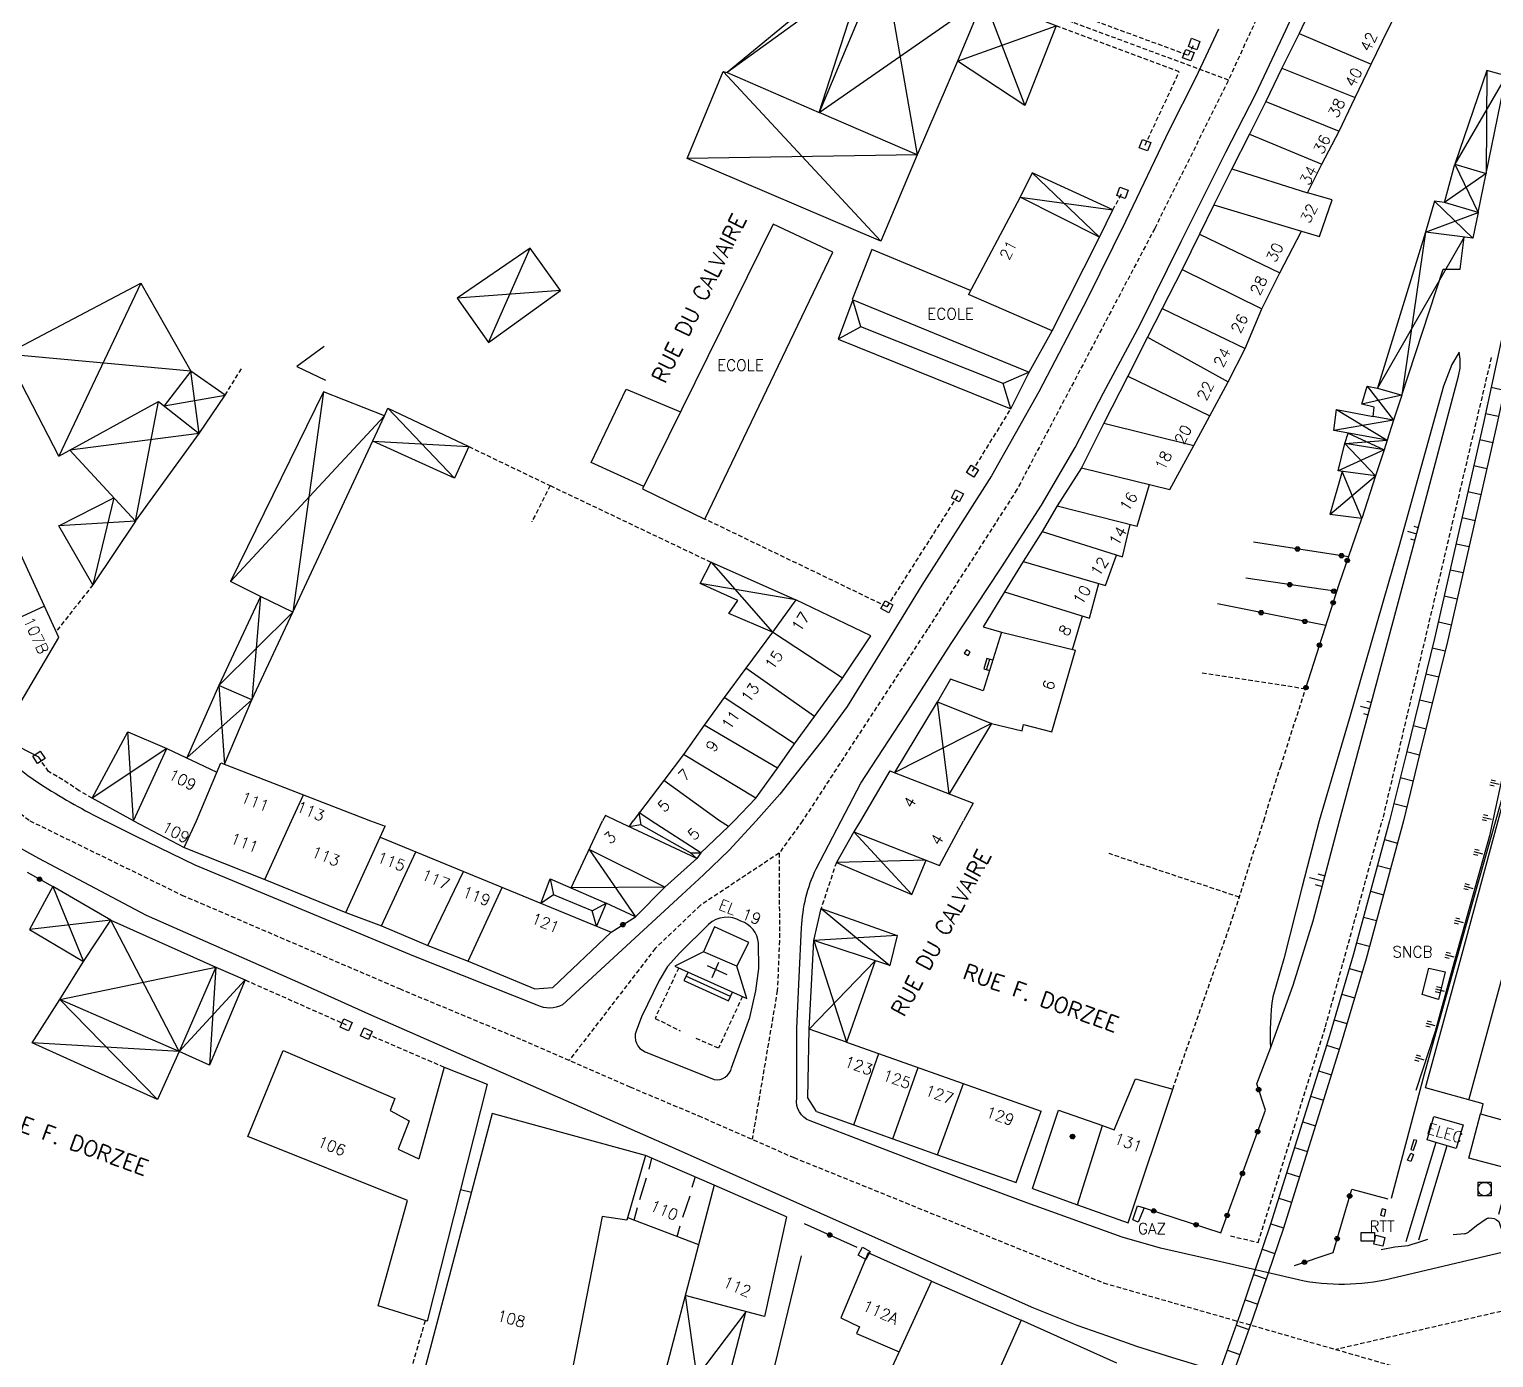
# Model space of a CAD drawing. Header units: millimetres. Extents: x 109000 to 110000, y 124000 to 125001.
# Drawn here: x 109714.6 to 109879.1, y 124689.7 to 124838.9 of the extents above; entities that cross this region are included whole.
import ezdxf
from ezdxf.enums import TextEntityAlignment as Align

# ---------------------------------------------------------------- set-up
doc = ezdxf.new("R2010")
doc.units = ezdxf.units.MM
doc.linetypes.add('DASHED', pattern=[0.75, 0.5, -0.25])
doc.layers.get('0').update_dxf_attribs({"linetype": 'CONTINUOUS'})
for name, color, linetype in [('W0001', 6, 'DASHED'), ('W0008', 7, 'CONTINUOUS'), ('W0017', 7, 'CONTINUOUS'), ('W0100', 7, 'CONTINUOUS'), ('W0112', 1, 'DASHED'), ('W0211', 2, 'CONTINUOUS'), ('W0310', 3, 'CONTINUOUS'), ('W0322', 7, 'CONTINUOUS'), ('W0420', 7, 'CONTINUOUS'), ('W0700', 7, 'CONTINUOUS'), ('W0984', 7, 'CONTINUOUS'), ('W0989', 7, 'CONTINUOUS'), ('W0991', 7, 'CONTINUOUS'), ('W1471', 7, 'CONTINUOUS')]:
    doc.layers.add(name, color=color, linetype=linetype)
doc.styles.get("Standard").update_dxf_attribs({"font": 'romans.shx', "width": 0.85})

# ---------------------------------------------------------------- blocks, each defined once
blk = doc.blocks.new('BB01')
at = {"layer": 'W0991', "color": 0}
for p, q in [((-0.5, 0.04), (-0.04, 0.5)), ((-0.48, -0.13), (0.13, 0.48)), ((-0.43, -0.25), (0.25, 0.43)), ((-0.36, -0.35), (0.35, 0.36)), ((-0.26, -0.43), (0.43, 0.26)), ((-0.13, -0.48), (0.48, 0.13)), ((0.03, -0.5), (0.5, -0.03)), ((0.31, -0.39), (0.39, -0.31))]:
    blk.add_line(p, q, dxfattribs=at)
blk.add_circle((0, 0), 0.5, dxfattribs=at)
blk = doc.blocks.new('t322o')
at = {"color": 0, "linetype": 'Continuous'}
for radius in [0.25, 0.15]:
    blk.add_circle((0, 0), radius, dxfattribs=at)
blk = doc.blocks.new('TP15')
at = {"color": 0}
for p, q in [((0, 1), (0, 0)), ((-0.289, 0.5), (-0.289, 0)), ((0.289, 0.5), (0.289, 0))]:
    blk.add_line(p, q, dxfattribs=at)
blk = doc.blocks.new('TP13')
at = {"layer": 'W0700', "color": 0}
blk.add_line((0, 0), (0, 1.5), dxfattribs=at)
blk = doc.blocks.new('t112o')
at = {"color": 0, "linetype": 'Continuous'}
for p, q in [((-0.5, 0.5), (0.5, 0.5)), ((-0.5, -0.5), (-0.5, 0.5)), ((0.5, 0.5), (0.5, -0.5)), ((0.5, -0.5), (-0.5, -0.5))]:
    blk.add_line(p, q, dxfattribs=at)
blk = doc.blocks.new('T420')
for p, q in [((0.75, 0.75), (-0.75, 0.75)), ((-0.75, 0.75), (-0.75, -0.75)), ((0.75, 0.75), (0.75, -0.75)), ((0.75, -0.75), (-0.75, -0.75))]:
    blk.add_line(p, q)
blk.add_ellipse((0, 0), major_axis=(-0.53, 0.53), ratio=1, start_param=3.926991, end_param=10.210176)
blk = doc.blocks.new('t211o')
at = {"color": 0, "linetype": 'Continuous'}
for p, q in [((-0.29, 0.5), (-0.29, 0)), ((0, 1), (0, 0)), ((0.29, 0.5), (0.29, 0))]:
    blk.add_line(p, q, dxfattribs=at)
blk = doc.blocks.new('T1471')
at = {"color": 0, "linetype": 'Continuous', "flags": 128}
blk.add_lwpolyline([(-0.75, -0.5), (-0.75, 0.5), (0.75, 0.5), (0.75, -0.5), (-0.75, -0.5)], dxfattribs=at)

msp = doc.modelspace()

# ---------------------------------------------------------------- linework, layer by layer
at = {"layer": 'W0001'}
for points in [[(109849.31, 124833.16), (109831.87, 124839.62), (109830.7, 124839.96), (109818.62, 124844.72), (109794.47, 124854.04), (109757.91, 124869.61), (109735.49, 124878.91), (109715.43, 124886.88), (109711.06, 124888.33), (109680.21, 124900.73), (109666.96, 124905.8), (109654.65, 124910.52), (109653.27, 124910.4), (109651.5, 124909.78), (109620.09, 124919.31), (109606.73, 124923.16), (109601.01, 124925.08), (109597.59, 124926.38), (109584, 124930.69)], [(109887.9, 124925.64), (109880.05, 124910.79), (109874.99, 124896.71), (109869.12, 124880.66), (109858.97, 124854.26), (109849.26, 124833.06), (109841.02, 124816.5), (109825.55, 124787.19), (109815.51, 124771.53), (109801.46, 124750)], [(109714.68, 124750), (109731.74, 124741.66), (109756.17, 124731.15), (109769.95, 124725.41), (109782.07, 124720.12), (109789.75, 124716.89), (109800.48, 124712.18), (109835.28, 124698.11), (109849.81, 124693.96), (109870.84, 124687.91)], [(109801.46, 124750), (109798.83, 124746.36), (109789.99, 124740.51), (109784.92, 124735.67), (109775.25, 124723.09)], [(109798.83, 124746.36), (109798.87, 124736.52), (109798.63, 124730.93), (109795.8, 124714.24)], [(110000, 124722.95), (109943.08, 124708.67), (109920.63, 124703.33), (109917.2, 124703.53), (109861.39, 124690.63)]]:
    msp.add_lwpolyline(points, dxfattribs=at)
msp.add_lwpolyline([(109714.68, 124750, -0.127693), (109700.69, 124767.16), (109689.66, 124791.66), (109678.26, 124815.98), (109678.36, 124818.82), (109674.03, 124828.08), (109665.92, 124840.98), (109657.41, 124851.16), (109655.46, 124851.82), (109649.54, 124857.38), (109633.48, 124868.82), (109613.63, 124878.62), (109602.24, 124883.89), (109579.99, 124894.32), (109566.57, 124900.81), (109535.17, 124908.3), (109500, 124916.06)], format="xyb", dxfattribs=at)
at = {"layer": 'W0008'}
for points in [[(109805.8, 124750), (109808.02, 124754.23), (109813.04, 124761.9), (109818.16, 124769.89), (109823.79, 124778.39), (109828.3, 124785.45), (109832.09, 124791.9), (109835.27, 124798.04), (109839.37, 124805.72), (109843.98, 124815.03), (109849, 124825.07), (109852.38, 124831.62), (109855.76, 124838.78), (109859.14, 124846.26)], [(109848.18, 124838.89), (109845.62, 124833.36), (109842.65, 124827.52), (109837.73, 124817.29), (109833.42, 124808.58), (109827.99, 124798.14), (109822.67, 124788.72), (109814.88, 124776.44), (109810.88, 124769.99), (109806.48, 124762.83), (109803.92, 124759.34), (109798.9, 124753), (109796.24, 124750)], [(109709.27, 124749.31), (109715.64, 124745.79), (109727.74, 124739.41), (109745.06, 124731.77), (109752.71, 124728.32), (109787.48, 124713.04), (109819.48, 124698.84), (109827.4, 124695.33), (109832.27, 124693.37), (109835.72, 124692.15), (109838.97, 124691), (109843.03, 124689.72), (109848.44, 124688.1)], [(109866.46, 124701.86), (109868.01, 124702.15), (109869.5, 124702.32), (109870.06, 124702.51), (109870.45, 124702.61), (109871.69, 124703.02)]]:
    msp.add_lwpolyline(points, dxfattribs=at)
at = {"layer": 'W0008', "flags": 128}
msp.add_lwpolyline([(109876.33, 124718.78), (109881.1, 124736.22), (109887.61, 124759.82), (109890.03, 124759.16), (109893.33, 124771.19), (109893.95, 124771.02), (109894.33, 124772.3), (109901.15, 124770.44), (109901.47, 124771.5), (109918.86, 124766.78)], dxfattribs=at)
at = {"layer": 'W0008'}
for points in [[(109707.95, 124761.95, 0.111156), (109716.27, 124753.86)], [(109716.27, 124753.86, 0.025858), (109723.1, 124750)], [(109796.24, 124750), (109793.23, 124746.71), (109790.32, 124743.94), (109787.89, 124741.7), (109774.49, 124729.33, -0.250275), (109771.67, 124729.31), (109757.78, 124734.81), (109733.22, 124745.02), (109726.52, 124748.26), (109723.1, 124750)], [(110000, 124730.91), (109992.08, 124728.66), (109986.67, 124727.24), (109978.96, 124725.34), (109949.05, 124717.84), (109935.93, 124714.8), (109900.2, 124706.28), (109867.52, 124698.57, -0.109706), (109857.17, 124698.44), (109848.44, 124700.47), (109841.68, 124702.02), (109837.35, 124703.24), (109826.66, 124707.09), (109815.56, 124711.22), (109802.3, 124716.29, -0.353993), (109800.81, 124718.85), (109800.81, 124726.7), (109801.08, 124732.44), (109801.35, 124737.99, -0.096084), (109802.98, 124744.61), (109805.8, 124750)], [(109783.8, 124724.06), (109791.55, 124720.94, 0.393247), (109793.5, 124722.26), (109795.53, 124727.91), (109796.23, 124730.89), (109796.57, 124733.4), (109796.53, 124736.25, 0.297393), (109794.54, 124738.72, 0.332332), (109790.9, 124738.37), (109787.66, 124735.17), (109786.31, 124733.62), (109785.36, 124732.06), (109783.37, 124727.99), (109782.76, 124726.39, 0.411368), (109783.8, 124724.06, 0.009504)], [(109874.53, 124703.53), (109875.8, 124703.64, 0.179956), (109876.38, 124703.92), (109877.17, 124704.57), (109878.25, 124705.29, -0.123136), (109878.57, 124705.4, -0.226749), (109879.66, 124705.01), (109880.23, 124703.35), (109894.01, 124706.54), (109895.13, 124706.78), (109895.56, 124705.19)]]:
    msp.add_lwpolyline(points, format="xyb", dxfattribs=at)
at = {"layer": 'W0017', "flags": 128}
for points in [[(109879.67, 124705.81), (109882.32, 124715.75), (109877.66, 124717.04), (109877.92, 124718.21), (109871.42, 124720.03), (109875.56, 124735.07), (109880.84, 124754.57), (109882.73, 124761.2), (109885.14, 124760.54), (109888.42, 124772.62), (109893.34, 124771.26)], [(109880.97, 124710.87), (109876.31, 124712.1), (109877.6, 124717.08)], [(109872.6, 124713.89), (109869.24, 124702.74)], [(109870.7, 124702.96), (109873.86, 124713.52)]]:
    msp.add_lwpolyline(points, dxfattribs=at)
for points in [[(109870.14, 124714.16), (109869.8, 124713.1), (109870.08, 124713), (109870.47, 124714.1)], [(109869.42, 124711.9), (109869.78, 124712.69), (109870.08, 124712.53), (109869.8, 124711.76)]]:
    msp.add_lwpolyline(points, close=True, dxfattribs=at)
at = {"layer": 'W0100'}
for points in [[(109863.53, 124831.19), (109865.33, 124834.95), (109867.24, 124838.88), (109869.32, 124842.97), (109868.77, 124843.36), (109870.52, 124847.72), (109872.1, 124851.54)], [(109810.5, 124846.71), (109792.99, 124834.03), (109803.34, 124829.52), (109809.06, 124847.25), (109810.5, 124846.71)], [(109809.06, 124847.25), (109792.99, 124834.03)], [(109821.81, 124842.38), (109818.87, 124835.29), (109814.35, 124824.77), (109803.34, 124829.52), (109821.81, 124842.38), (109810.5, 124846.71), (109814.35, 124824.77)], [(109810.5, 124846.71), (109803.34, 124829.52)], [(109829.94, 124839.26), (109826.45, 124830.3), (109818.87, 124835.29), (109829.94, 124839.26), (109821.81, 124842.38), (109826.45, 124830.3)], [(109859.01, 124842.17), (109857.24, 124838.39)], [(109857.24, 124838.39), (109855.29, 124834.49)], [(109857.24, 124838.39), (109865.33, 124834.95)], [(109814.35, 124824.77), (109810.25, 124815.06), (109788.49, 124824.35), (109792.56, 124834.11), (109792.99, 124834.03)], [(109792.56, 124834.11), (109810.25, 124815.06)], [(109855.29, 124834.49), (109853.51, 124830.76)], [(109855.29, 124834.49), (109863.53, 124831.19)], [(109880.51, 124833.64), (109878.33, 124834.24), (109874.72, 124823.71), (109878.27, 124822.68), (109880.51, 124833.64), (109874.72, 124823.71)], [(109878.33, 124834.24), (109878.27, 124822.68)], [(109853.51, 124830.76), (109851.68, 124827.1)], [(109853.07, 124807.48), (109855.06, 124811.52), (109857.52, 124816.18), (109859.54, 124815.58), (109860.96, 124819.73), (109858.18, 124820.49), (109859.81, 124823.71), (109861.73, 124827.42), (109863.53, 124831.19)], [(109853.51, 124830.76), (109861.73, 124827.42)], [(109851.68, 124827.1), (109849.67, 124823.19)], [(109851.68, 124827.1), (109859.81, 124823.71)], [(109814.35, 124824.77), (109788.49, 124824.35)], [(109849.67, 124823.19), (109847.65, 124819.17)], [(109849.67, 124823.19), (109858.18, 124820.49)], [(109878.27, 124822.68), (109873.58, 124819.4), (109874.72, 124823.71), (109877.34, 124818.31), (109878.27, 124822.68)], [(109834.81, 124815.51), (109836.31, 124818.59), (109827.24, 124822.74), (109825.89, 124820.02), (109836.31, 124818.59)], [(109834.81, 124815.51), (109827.24, 124822.74)], [(109825.89, 124820.02), (109820.09, 124809.07)], [(109834.81, 124815.51), (109825.89, 124820.02)], [(109847.65, 124819.17), (109846.06, 124815.86)], [(109847.65, 124819.17), (109857.52, 124816.18)], [(109877.34, 124818.31), (109873.58, 124819.4), (109872.43, 124819.57), (109871.45, 124816.07), (109877.34, 124818.31), (109876.74, 124815.42), (109872.43, 124819.57)], [(109804.87, 124813.83), (109798.18, 124816.98), (109783.49, 124787.25), (109790.49, 124783.87), (109804.87, 124813.83)], [(109829.49, 124804.99), (109834.81, 124815.51)], [(109846.06, 124815.86), (109844.1, 124811.9)], [(109846.06, 124815.86), (109855.06, 124811.52)], [(109871.45, 124816.07), (109866.04, 124798.56), (109868.77, 124797.8), (109873.41, 124811.93), (109875.32, 124811.93), (109875.77, 124815.54), (109866.04, 124798.56)], [(109871.45, 124816.07), (109868.77, 124797.8)], [(109876.74, 124815.42), (109871.45, 124816.07)], [(109766.19, 124803.69), (109774.27, 124809.53), (109770.88, 124814.29), (109762.66, 124808.68), (109766.19, 124803.69), (109770.88, 124814.29)], [(109820.34, 124809.55), (109809.25, 124814.14), (109807.02, 124808.53), (109826.93, 124800.38), (109829.49, 124804.99)], [(109844.1, 124811.9), (109841.86, 124807.53)], [(109844.1, 124811.9), (109853.07, 124807.48)], [(109733.67, 124793.47), (109732.75, 124800.46), (109711.99, 124802.38), (109727.13, 124810.37), (109732.75, 124800.46)], [(109727.13, 124810.37), (109717.91, 124790.94), (109711.99, 124802.38)], [(109774.27, 124809.53), (109762.66, 124808.68)], [(109826.93, 124800.38), (109824.01, 124799.08), (109808.02, 124805.45), (109807.11, 124808.49), (109805.48, 124804.07), (109824.86, 124796.24), (109824.01, 124799.08)], [(109829.49, 124804.99), (109820.09, 124809.07)], [(109841.86, 124807.53), (109840.2, 124804.28)], [(109841.86, 124807.53), (109851.19, 124803.03)], [(109842.73, 124787.18), (109845.4, 124792.12), (109847.2, 124795.45), (109849.28, 124799.27), (109851.19, 124803.03), (109853.07, 124807.48)], [(109808.02, 124805.45), (109805.48, 124804.07)], [(109840.2, 124804.28), (109838.01, 124799.9)], [(109840.2, 124804.28), (109849.28, 124799.27)], [(109717.91, 124770.58), (109703.38, 124802.2)], [(109747.74, 124803.23), (109744.66, 124801), (109747.89, 124799.46)], [(109717.91, 124790.94), (109729.13, 124797.08), (109733.67, 124793.47), (109736.59, 124797.77), (109732.75, 124800.46), (109729.74, 124796.6), (109736.59, 124797.77)], [(109824.86, 124796.24), (109826.93, 124800.38)], [(109838.01, 124799.9), (109835.29, 124794.64)], [(109838.01, 124799.9), (109847.2, 124795.45)], [(109868.77, 124797.8), (109867.84, 124794.96), (109865.55, 124795.4), (109865.66, 124796.43), (109864.29, 124796.76), (109864.89, 124798.78), (109866.04, 124798.56)], [(109864.89, 124798.78), (109867.84, 124794.96)], [(109726.52, 124783.64), (109729.13, 124797.08)], [(109744.2, 124773.42), (109754.51, 124795.47), (109747.66, 124798.16), (109737.21, 124776.88), (109754.51, 124795.47)], [(109747.66, 124798.16), (109744.2, 124773.42)], [(109783.63, 124787.53), (109777.73, 124790.24), (109781.65, 124798.46), (109787.77, 124795.91)], [(109868.77, 124797.8), (109864.29, 124796.76)], [(109754.51, 124795.47), (109754.89, 124796.31), (109763.96, 124792.01), (109762.35, 124788.48), (109753.18, 124792.63), (109763.96, 124792.01)], [(109754.89, 124796.31), (109762.35, 124788.48)], [(109867.84, 124794.96), (109867.13, 124792.72), (109861.13, 124793.81), (109861.45, 124796.16), (109865.55, 124795.4)], [(109861.45, 124796.16), (109867.13, 124792.72)], [(109835.29, 124794.64), (109832.8, 124789.61)], [(109835.29, 124794.64), (109845.4, 124792.12)], [(109867.84, 124794.96), (109861.13, 124793.81)], [(109719.14, 124791.61), (109726.52, 124783.64), (109733.67, 124793.47), (109719.14, 124791.61)], [(109866.8, 124791.63), (109865.82, 124788.74), (109861.62, 124789.29), (109862.38, 124792.34), (109865.82, 124788.74)], [(109862.38, 124792.34), (109862.74, 124793.52), (109866.8, 124791.63)], [(109867.13, 124792.72), (109866.8, 124791.63), (109862.38, 124792.34), (109867.13, 124792.72)], [(109866.8, 124791.63), (109861.62, 124789.29)], [(109832.8, 124789.61), (109830.08, 124785.36)], [(109832.8, 124789.61), (109842.73, 124787.18)], [(109864.29, 124783.94), (109862.06, 124789.23), (109860.69, 124784.38)], [(109865.82, 124788.74), (109864.29, 124783.94), (109860.69, 124784.38), (109865.82, 124788.74)], [(109839.06, 124783.07), (109840.44, 124787.74)], [(109726.52, 124783.64), (109721.75, 124776.49), (109717.91, 124783.1), (109724.09, 124786.26), (109721.75, 124776.49)], [(109830.08, 124785.36), (109828.36, 124782.46)], [(109830.08, 124785.36), (109839.06, 124783.07)], [(109726.52, 124783.64), (109717.91, 124783.1)], [(109828.36, 124782.46), (109826.23, 124779.09)], [(109828.36, 124782.46), (109837.39, 124779.62)], [(109837.39, 124779.62), (109838.27, 124783.27)], [(109791.18, 124779.03), (109800.71, 124774.8), (109798.1, 124771.19), (109793.18, 124773.27), (109794.18, 124774.73), (109789.95, 124776.65), (109791.18, 124779.03), (109798.1, 124771.19)], [(109826.23, 124779.09), (109824.16, 124775.72)], [(109826.23, 124779.09), (109835.5, 124776.4)], [(109835.5, 124776.4), (109836.73, 124779.83)], [(109740.59, 124775.19), (109737.21, 124776.88)], [(109800.71, 124774.8), (109789.95, 124776.65)], [(109824.16, 124775.72), (109821.74, 124771.76)], [(109824.16, 124775.72), (109833.71, 124772.75)], [(109833.71, 124772.75), (109834.73, 124776.63)], [(109706.59, 124769.63), (109716.29, 124774.11)], [(109739.59, 124763.59), (109744.2, 124773.42), (109740.59, 124775.19), (109735.9, 124765.2), (109744.2, 124773.42)], [(109740.59, 124775.19), (109739.59, 124763.59)], [(109809.13, 124770.75), (109800.71, 124774.8)], [(109831.77, 124769.24), (109832.91, 124773)], [(109711.32, 124759.4), (109717.91, 124770.58)], [(109798.1, 124771.19), (109795.1, 124767.12), (109792.64, 124763.82), (109790.41, 124760.74)], [(109805.94, 124766.02), (109798.1, 124771.19)], [(109805.94, 124766.02), (109809.13, 124770.75)], [(109821.74, 124771.76), (109823.81, 124771.17)], [(109823.81, 124771.17), (109821.74, 124764.6)], [(109823.81, 124771.17), (109832.13, 124769.15)], [(109819.88, 124769.18), (109819.62, 124768.8), (109820.05, 124768.54), (109820.29, 124768.95), (109819.88, 124769.18)], [(109822.68, 124760.91), (109826.12, 124760.1), (109826.29, 124760.81), (109829.45, 124759.99), (109832.13, 124769.15)], [(109822.82, 124768.02), (109822.16, 124768.23), (109821.81, 124767.07), (109822.45, 124766.86)], [(109822.13, 124766.96), (109822.49, 124768.13)], [(109802.8, 124761.71), (109795.1, 124767.12)], [(109802.8, 124761.71), (109805.94, 124766.02)], [(109818.1, 124765.88), (109816.62, 124763.37)], [(109821.74, 124764.6), (109818.1, 124765.88)], [(109736.53, 124756.36), (109739.59, 124763.59), (109735.9, 124765.2), (109732.29, 124757.07), (109739.59, 124763.59)], [(109735.9, 124765.2), (109736.53, 124756.36)], [(109800.55, 124758.63), (109792.64, 124763.82)], [(109811.83, 124755.4), (109816.62, 124763.37), (109822.68, 124760.91), (109817.92, 124753.02), (109816.62, 124763.37)], [(109790.41, 124760.74), (109788.1, 124757.44), (109785.87, 124754.52), (109782.44, 124750)], [(109798.66, 124755.91), (109790.41, 124760.74)], [(109800.55, 124758.63), (109802.8, 124761.71)], [(109822.68, 124760.91), (109811.83, 124755.4)], [(109726.32, 124750), (109721.68, 124752.52), (109725.67, 124759.98), (109730.06, 124758.13), (109721.68, 124752.52)], [(109726.32, 124750), (109725.67, 124759.98)], [(109726.32, 124750), (109730.06, 124758.13)], [(109730.06, 124758.13), (109735.68, 124755.46)], [(109796.23, 124752.54), (109788.1, 124757.44)], [(109798.66, 124755.91), (109800.55, 124758.63)], [(109733.37, 124750), (109736.13, 124756.52)], [(109736.13, 124756.52), (109752.93, 124750)], [(109796.23, 124752.54), (109798.66, 124755.91)], [(109792.14, 124750), (109785.87, 124754.52)], [(109811.26, 124755.62), (109807.96, 124750)], [(109811.26, 124755.62), (109820.61, 124751.97)], [(109744.05, 124750), (109745.39, 124752.92)], [(109793.78, 124750), (109796.23, 124752.54)], [(109784.47, 124750), (109783.06, 124750.91)], [(109783.06, 124750.91), (109783.21, 124750)], [(109820.61, 124751.97), (109819.55, 124750)], [(109726.32, 124750), (109731.99, 124746.99)], [(109731.99, 124746.99), (109733.37, 124750)], [(109741.05, 124743.41), (109744.05, 124750)], [(109750.17, 124739.69), (109754.58, 124749.4)], [(109752.93, 124750), (109754.58, 124749.4)], [(109775.48, 124742.45), (109779, 124750)], [(109780.56, 124750), (109779.31, 124750.6), (109779, 124750)], [(109789.58, 124745.77), (109780.56, 124750)], [(109789.58, 124745.77), (109788.87, 124746.39), (109783.28, 124749.55), (109781.98, 124749.33), (109782.44, 124750)], [(109783.21, 124750), (109783.28, 124749.55)], [(109790.05, 124746.38), (109784.47, 124750)], [(109790.05, 124746.38), (109793.16, 124749.35)], [(109793.16, 124749.35), (109792.14, 124750)], [(109793.78, 124750), (109793.16, 124749.35)], [(109807.96, 124750), (109807.22, 124748.74)], [(109816.84, 124744.99), (109819.55, 124750)], [(109754.01, 124748.16), (109779.95, 124737.48), (109773.4, 124731.29)], [(109807.22, 124748.74), (109805.26, 124745.32), (109813.72, 124741.71), (109815.35, 124745.58), (109805.26, 124745.32)], [(109807.22, 124748.74), (109816.84, 124744.99)], [(109807.22, 124748.74), (109813.72, 124741.71)], [(109731.99, 124746.99), (109741.05, 124743.41)], [(109754.16, 124738.21), (109758.03, 124746.5)], [(109777.49, 124746.77), (109782.68, 124739.23), (109779.4, 124740.76)], [(109786, 124742.53), (109777.49, 124746.77)], [(109788.87, 124746.39), (109790.05, 124746.38), (109789.58, 124745.77)], [(109759.37, 124735.98), (109763.39, 124744.3)], [(109786, 124742.53), (109789.58, 124745.77)], [(109717.24, 124742.6), (109714.63, 124737.8), (109720.71, 124734.21), (109723.78, 124738.84), (109717.24, 124742.6), (109720.71, 124734.21)], [(109741.05, 124743.41), (109750.17, 124739.69)], [(109772.08, 124740.72), (109773.1, 124743.48), (109779.4, 124740.76), (109778.3, 124738.16), (109777.84, 124739.9), (109773.47, 124741.69), (109772.08, 124740.72)], [(109773.1, 124743.48), (109773.47, 124741.69)], [(109763.89, 124734.22), (109767.71, 124742.52)], [(109782.68, 124739.23), (109786, 124742.53), (109775.48, 124742.45)], [(109750.17, 124739.69), (109754.16, 124738.21)], [(109777.84, 124739.9), (109779.4, 124740.76)], [(109803.54, 124740.15), (109812.08, 124737.12), (109811.26, 124733.75), (109802.72, 124736.54), (109803.54, 124740.15), (109811.26, 124733.75)], [(109723.78, 124738.84), (109714.63, 124737.8)], [(109723.78, 124738.84), (109735.54, 124733.57), (109731.43, 124724.08), (109718.05, 124729.93), (109720.71, 124734.21)], [(109731.43, 124724.08), (109723.78, 124738.84)], [(109754.16, 124738.21), (109759.37, 124735.98)], [(109759.37, 124735.98), (109763.89, 124734.22)], [(109809.63, 124734.28), (109806.41, 124725.14), (109802.22, 124726.61), (109802.72, 124736.54), (109806.41, 124725.14)], [(109812.08, 124737.12), (109802.72, 124736.54)], [(109794.09, 124733.67), (109790.35, 124735.28)], [(109718.05, 124729.93), (109735.54, 124733.57)], [(109735.54, 124733.57), (109738.85, 124732.13), (109734.85, 124722.57), (109731.43, 124724.08), (109738.85, 124732.13)], [(109735.54, 124733.57), (109734.85, 124722.57)], [(109763.89, 124734.22), (109771.4, 124731.12)], [(109788.6, 124733.01), (109788.11, 124732.08), (109793.14, 124729.79), (109793.6, 124730.76)], [(109790.75, 124733.73), (109792.94, 124732.75)], [(109792.02, 124734.08), (109791.27, 124732.35)], [(109802.22, 124726.61), (109809.63, 124734.28)], [(109871.07, 124730.48), (109871.81, 124733.45), (109873.64, 124733.05), (109872.89, 124729.94), (109871.07, 124730.48)], [(109771.4, 124731.12), (109773.4, 124731.29)], [(109793.37, 124730.28), (109788.35, 124732.55)], [(109731.43, 124724.08), (109729, 124718.69), (109714.92, 124725.06), (109718.05, 124729.93), (109729, 124718.69)], [(109802.06, 124718.9), (109802.22, 124726.61)], [(109731.43, 124724.08), (109714.92, 124725.06)], [(109806.41, 124725.14), (109828.28, 124717.39)], [(109759.3, 124693.8), (109753.79, 124695.54), (109757.1, 124707.35), (109739.14, 124714.53), (109743.13, 124724.19), (109755.65, 124718.81), (109755.13, 124717.48), (109757.27, 124716.32), (109756.05, 124713.14), (109758.37, 124712.04)], [(109807.22, 124715.86), (109810.05, 124723.85)], [(109761.21, 124722.34), (109758.37, 124712.04)], [(109761.21, 124722.34), (109766.02, 124720.43)], [(109811.61, 124714.3), (109814.44, 124722.29)], [(109766.02, 124720.43), (109759.3, 124693.8)], [(109816.61, 124712.48), (109819.53, 124720.49)], [(109830.23, 124717.5), (109835.16, 124715.78), (109836.47, 124715.29), (109838.85, 124721.03), (109843.04, 124719.88)], [(109838.04, 124704.85), (109843.04, 124719.88)], [(109803.03, 124717.34), (109802.06, 124718.9)], [(109766.6, 124717.13), (109759.12, 124688.77)], [(109783.83, 124712.41), (109766.6, 124717.13)], [(109803.03, 124717.34), (109807.22, 124715.86)], [(109825.47, 124709.37), (109828.28, 124717.39)], [(109827.29, 124708.7), (109830.23, 124717.5)], [(109807.22, 124715.86), (109811.61, 124714.3)], [(109832.36, 124706.87), (109835.16, 124715.78)], [(109811.61, 124714.3), (109816.61, 124712.48)], [(109783.83, 124712.41), (109781.72, 124705.15)], [(109791.54, 124709.1), (109783.83, 124712.41)], [(109784.22, 124710.87), (109784.52, 124712.12)], [(109816.61, 124712.48), (109825.47, 124709.37)], [(109783.17, 124707.46), (109783.93, 124709.92)], [(109789.39, 124710.03), (109789.01, 124708.83)], [(109763.04, 124708.61), (109764.27, 124708.29)], [(109791.54, 124709.1), (109783.94, 124680.11)], [(109799.65, 124705.52), (109791.54, 124709.1)], [(109827.29, 124708.7), (109832.36, 124706.87)], [(109782.53, 124705.17), (109782.94, 124706.56)], [(109788.02, 124705.51), (109788.82, 124707.89)], [(109832.36, 124706.87), (109838.04, 124704.85)], [(109838.55, 124705.18), (109839.08, 124706.78), (109839.82, 124706.55), (109839.18, 124704.94), (109838.55, 124705.18)], [(109866.58, 124706.41), (109866.4, 124705.73), (109866.82, 124705.61), (109866.98, 124706.32), (109866.58, 124706.41)], [(109781.72, 124705.15), (109778.94, 124705.55), (109774.88, 124684.66), (109771.18, 124666.42), (109769.9, 124659.42), (109755.36, 124665.44), (109759.7, 124680.6), (109759.12, 124688.77)], [(109781.81, 124705.44), (109789.79, 124702.42)], [(109799.65, 124705.52), (109797.18, 124694.32)], [(109787.39, 124703.33), (109787.73, 124704.52)], [(109865.86, 124703.46), (109866.87, 124703.21), (109866.63, 124702.22), (109865.64, 124702.45), (109865.86, 124703.46)], [(109808.84, 124701.47), (109805.75, 124694.18)], [(109815.94, 124698.3), (109808.84, 124701.47)], [(109815.94, 124698.3), (109806.97, 124678.73)], [(109815.94, 124698.3), (109826.01, 124693.91)], [(109797.18, 124694.32), (109788.28, 124696.68), (109790.86, 124678.53), (109795.08, 124694.88), (109783.94, 124680.11), (109790.86, 124678.53)], [(109805.75, 124694.18), (109807.86, 124693.19)], [(109826.01, 124693.91), (109818.43, 124676.85)], [(109836.75, 124689.11), (109826.01, 124693.91)], [(109807.86, 124693.19), (109807.52, 124692.42)], [(109807.52, 124692.42), (109812.3, 124690.36)]]:
    msp.add_lwpolyline(points, dxfattribs=at)
msp.add_lwpolyline([(109795.19, 124730.05), (109794.09, 124733.67), (109795.42, 124736.32), (109791.56, 124738.1), (109790.35, 124735.28), (109787.13, 124733.67)], close=True, dxfattribs=at)
at = {"layer": 'W0100', "flags": 128}
msp.add_lwpolyline([(109875.65, 124715.85), (109874.87, 124713.22), (109871.62, 124714.18), (109872.37, 124716.8)], close=True, dxfattribs=at)
at = {"layer": 'W0112'}
for points in [[(109833.37, 124843.77), (109832.22, 124840.58), (109844.8, 124835.95), (109845.46, 124837.21)], [(109839.93, 124825.85), (109843.78, 124834.09), (109829.94, 124839.26)], [(109836.31, 124818.59), (109837.39, 124820.51)], [(109878.82, 124802), (109866.57, 124750)], [(109736.59, 124797.77), (109738.44, 124800.77)], [(109820.55, 124789.25), (109824.86, 124796.24)], [(109763.96, 124792.01), (109773.11, 124787.63), (109771.04, 124783.56)], [(109773.11, 124787.63), (109791.18, 124779.03)], [(109818.86, 124786.48), (109810.94, 124774.03), (109790.49, 124783.87)], [(109721.75, 124776.49), (109717.61, 124771.24)], [(109853.26, 124750), (109855.17, 124756.11), (109857.96, 124764.79), (109846.33, 124766.59)], [(109721.68, 124752.52), (109720.22, 124753.37), (109718.37, 124754.6), (109716.76, 124755.52), (109715.68, 124757.13)], [(109843.04, 124719.88), (109849.77, 124739.09), (109853.26, 124750)], [(109849.53, 124703.39), (109852.65, 124702.65), (109860.2, 124726.86), (109866.57, 124750)], [(109850.53, 124741.41), (109835.89, 124746.31)], [(109805.26, 124745.32), (109803.54, 124740.15)], [(109787.55, 124733.48), (109784.89, 124727.81), (109787.7, 124726.43)], [(109738.85, 124732.13), (109750.2, 124727.09)], [(109794.71, 124730.26), (109792.02, 124724.47), (109789.37, 124725.62)], [(109752.46, 124726.1), (109761.21, 124722.34)], [(109759.07, 124693.87), (109757.5, 124688.48)]]:
    msp.add_lwpolyline(points, dxfattribs=at)
at = {"layer": 'W0211'}
for points in [[(109875.21, 124802.6), (109874.39, 124801.23), (109873.47, 124798.78), (109868.44, 124780.77), (109862.87, 124761.41), (109859.5, 124750)], [(109861.76, 124750), (109865.22, 124762.77), (109870.46, 124782.3), (109875.16, 124799.93), (109875.32, 124800.8), (109875.32, 124801.83), (109875.21, 124802.6)]]:
    msp.add_lwpolyline(points, dxfattribs=at)
at = {"layer": 'W0211', "flags": 128}
msp.add_lwpolyline([(109887.22, 124790.14), (109884.12, 124778.89), (109880.85, 124763.89), (109880.18, 124755.43), (109878.61, 124748.29), (109874.51, 124733.6), (109872.51, 124726.34), (109870.36, 124719.73)], dxfattribs=at)
at = {"layer": 'W0211'}
msp.add_lwpolyline([(109859.5, 124750), (109857.58, 124742.61), (109855.52, 124734.49), (109854.29, 124730.22, 0.053319), (109854.04, 124724.48), (109856.59, 124731.54), (109858.81, 124738.76), (109861.76, 124750)], format="xyb", dxfattribs=at)
at = {"layer": 'W0310', "flags": 128}
msp.add_lwpolyline([(109867.61, 124707.63), (109871.32, 124721.59), (109875.55, 124736.67), (109878.75, 124747.88), (109882.73, 124762.03), (109884.19, 124765.29), (109890.44, 124784.8), (109895.15, 124800.68), (109902.38, 124822.79), (109908.48, 124841.54)], dxfattribs=at)
at = {"layer": 'W0310'}
msp.add_lwpolyline([(109796.29, 124680.3), (109801.33, 124701.14)], dxfattribs=at)
at = {"layer": 'W0322'}
for points in [[(109857.96, 124764.79), (109861.73, 124776.57), (109864.29, 124783.94)], [(109862.79, 124779.64), (109852.12, 124781.27)], [(109861.46, 124775.74), (109851.24, 124777.23)], [(109860.23, 124771.91), (109848.07, 124774.34)], [(109715.68, 124757.13), (109711.32, 124759.4)], [(109714.35, 124744.22), (109717.24, 124742.6)], [(109779.95, 124737.48), (109782.68, 124739.23)], [(109839.82, 124706.55), (109848.44, 124703.74), (109853.47, 124717.5), (109852.48, 124720.46), (109854.04, 124724.48)], [(109856.72, 124700.05), (109861.05, 124701.54), (109863.15, 124708.64), (109867.21, 124707.55)], [(109801.63, 124704.79), (109807.56, 124702.12)]]:
    msp.add_lwpolyline(points, dxfattribs=at)
at = {"layer": 'W0700'}
for points in [[(109922.89, 125000), (109919.9, 124986.46), (109914.76, 124963.14), (109910.77, 124944.73), (109907.69, 124930.8), (109904.77, 124919.09), (109900.07, 124897.11), (109895.64, 124876.49), (109893.58, 124866.94), (109891.1, 124855.38), (109886.24, 124832.87), (109883.21, 124818.83), (109881.37, 124810.47), (109877.92, 124794.49), (109872.46, 124770.46), (109869.33, 124757.78), (109867.4, 124750)], [(109924.43, 125000), (109921.36, 124986.14), (109916.23, 124962.82), (109912.23, 124944.41), (109909.15, 124930.46), (109906.23, 124918.75), (109901.54, 124896.8), (109897.1, 124876.18), (109895.05, 124866.62), (109892.57, 124855.07), (109887.7, 124832.55), (109884.68, 124818.52), (109882.84, 124810.15), (109879.38, 124794.16), (109873.92, 124770.12), (109870.78, 124757.42), (109868.95, 124750)], [(109867.4, 124750), (109863.32, 124734.9), (109860.53, 124725.46), (109854.04, 124704.7), (109850.6, 124694.53), (109848.54, 124688.78)], [(109868.95, 124750), (109864.77, 124734.49), (109861.97, 124725.03), (109855.47, 124704.24), (109852.01, 124694.03), (109849.95, 124688.28)]]:
    msp.add_lwpolyline(points, dxfattribs=at)

# ---------------------------------------------------------------- block references
at = {"layer": 'W0112'}
for p, rotation in [((109844.8, 124835.95), 339.7905244435586), ((109845.46, 124837.21), 339.7905244435586), ((109839.93, 124825.85), 339.7905244435586), ((109837.39, 124820.51), 339.7905244435586), ((109820.55, 124789.25), 57.70293367057123), ((109818.86, 124786.48), 62.08308702302794), ((109810.94, 124774.03), 62.08308702302794), ((109715.68, 124757.13), 303.711955175671), ((109750.2, 124727.09), 156.0822250884424), ((109752.46, 124726.1), 156.0551149581659), ((109808.38, 124701.43), 330.7713900605043)]:
    msp.add_blockref('t112o', p, dxfattribs=dict(at, rotation=rotation))
at = {"layer": 'W0211'}
for p, xscale, yscale, zscale, rotation in [((109870.44, 124782.23), -2.539525075815618, -1.052582753938623, 2.539525075815618, 254.9770477924851), ((109865.17, 124762.6), -2.539525075815618, -1.052582753938623, 2.539525075815618, 254.9770477924851), ((109860, 124743.22), 2.177738041660631, 1.656298463829444, 2.177738041660632, 75.05676654518105)]:
    msp.add_blockref('TP15', p, dxfattribs=dict(at, xscale=xscale, yscale=yscale, zscale=zscale, rotation=rotation))
for p, rotation in [((109878.74, 124754.28), 257.5954257301232), ((109877.88, 124750.37), 257.5954257301232), ((109876.9, 124746.5), 254.4326968661215), ((109875.83, 124742.64), 254.4326968661215), ((109874.75, 124738.79), 254.4326968661215), ((109873.68, 124734.94), 254.4326968661215), ((109872.61, 124731.08), 254.5563121633028), ((109871.55, 124727.23), 254.5563121633028), ((109870.34, 124723.41), 251.9924214505369)]:
    msp.add_blockref('t211o', p, dxfattribs=dict(at, rotation=rotation))
at = {"layer": 'W0322'}
for p, rotation in [((109857.06, 124780.51), 171.330009064654), ((109862, 124779.76), 171.330009064654), ((109862.65, 124779.22), 70.78980068749058), ((109856.19, 124776.51), 171.6898792669965), ((109861.14, 124775.78), 171.6898792669965), ((109861.06, 124774.48), 72.27045082230244), ((109852.98, 124773.36), 168.6989227698539), ((109857.88, 124772.38), 168.6989227698539), ((109859.53, 124769.72), 72.27045082230244), ((109858.01, 124764.95), 72.27045082230244), ((109715.76, 124743.43), 330.7298981852225), ((109781.28, 124738.33), 32.65648094020051), ((109852.7, 124719.81), 108.4491774067456), ((109852.59, 124715.09), 69.93643245945503), ((109850.87, 124710.39), 69.93643245945503), ((109862.92, 124707.87), 73.53850950163127), ((109840.91, 124706.19), 341.9796763391467), ((109845.67, 124704.64), 341.9796763391467), ((109849.16, 124705.69), 69.93643245945503), ((109804.52, 124703.49), 335.7899986429101), ((109861.51, 124703.08), 73.53850950163127), ((109857.84, 124700.43), 18.9558184682001)]:
    msp.add_blockref('t322o', p, dxfattribs=dict(at, rotation=rotation))
at = {"layer": 'W0420'}
msp.add_blockref('T420', (109878.08, 124708.65), dxfattribs=at)
at = {"layer": 'W0700'}
for p, rotation in [((109878.82, 124798.68), 257.7897281961766), ((109878.19, 124795.74), 257.7897281961766), ((109877.54, 124792.82), 257.2021862129588), ((109876.87, 124789.89), 257.2021862129588), ((109876.21, 124786.97), 257.2021862129588), ((109875.54, 124784.04), 257.2021862129588), ((109874.88, 124781.11), 257.2021862129588), ((109874.21, 124778.19), 257.2021862129588), ((109873.55, 124775.26), 257.2021862129588), ((109872.88, 124772.34), 257.2021862129588), ((109872.2, 124769.42), 256.1249520824173), ((109871.48, 124766.51), 256.1249520824173), ((109870.76, 124763.59), 256.1249520824173), ((109870.04, 124760.68), 256.1249520824173), ((109869.32, 124757.77), 256.1192641086909), ((109868.6, 124754.86), 256.1192641086909), ((109867.88, 124751.94), 256.1192641086909), ((109866.84, 124747.88), 254.8339566073291), ((109866.06, 124744.99), 254.8339566073291), ((109865.27, 124742.09), 254.8339566073291), ((109864.49, 124739.19), 254.8339566073291), ((109863.7, 124736.3), 254.8339566073291), ((109862.89, 124733.41), 253.5166642546613), ((109862.03, 124730.54), 253.5166642546613), ((109861.18, 124727.66), 253.5166642546613), ((109860.32, 124724.79), 252.645368207109), ((109859.43, 124721.92), 252.645368207109), ((109858.53, 124719.06), 252.645368207109), ((109857.64, 124716.2), 252.645368207109), ((109856.74, 124713.33), 252.645368207109), ((109855.85, 124710.47), 252.645368207109), ((109854.95, 124707.61), 252.645368207109), ((109854.06, 124704.74), 252.645368207109), ((109853.09, 124701.9), 251.2738390313904), ((109852.13, 124699.06), 251.2738390313904), ((109851.17, 124696.22), 251.2738390313904), ((109850.19, 124693.38), 250.331145860206), ((109849.18, 124690.56), 250.331145860206)]:
    msp.add_blockref('TP13', p, dxfattribs=dict(at, rotation=rotation))
at = {"layer": 'W0991', "xscale": 0.4999999999999998, "yscale": 0.5, "zscale": 0.5, "rotation": 340.2162386290852}
msp.add_blockref('BB01', (109831.79, 124714.55), dxfattribs=at)
at = {"layer": 'W1471'}
msp.add_blockref('T1471', (109864.97, 124703.28), dxfattribs=at)

# ---------------------------------------------------------------- texts
at = {"layer": 'W0984'}
for s, rotation, p in [('EL 19', 338.4717, (109794.44, 124739.76)), ('ELEC', 343.9185, (109873.63, 124714.94))]:
    msp.add_text(s, height=1.25, rotation=rotation, dxfattribs=at).set_placement(p, align=Align.MIDDLE)
at = {"layer": 'W0989'}
for s, rotation, p in [('RUE DU CALVAIRE', 63.6907, (109789.83, 124808.66)), ('RUE DU CALVAIRE', 61.619, (109817.02, 124737.43)), ('RUE F. DORZEE', 340.3747, (109828.26, 124730.11)), ('RUE F. DORZEE', 340.3747, (109719.25, 124714.03))]:
    msp.add_text(s, height=1.75, rotation=rotation, dxfattribs=at).set_placement(p, align=Align.MIDDLE)
at = {"layer": 'W0991'}
for s, rotation, p in [('42', 64.8669, (109865.06, 124837.46)), ('40', 63.416, (109863.36, 124833.48)), ('38', 64.5182, (109861.45, 124830.04)), ('36', 63.416, (109859.81, 124825.95)), ('34', 62.7254, (109858.29, 124822.46)), ('32', 63.416, (109858.34, 124818.2)), ('21', 63.1589, (109824.57, 124814.08)), ('30', 64.2407, (109854.51, 124813.82)), ('28', 63.7592, (109852.7, 124810.12)), ('26', 62.7996, (109850.54, 124805.83)), ('24', 63.0006, (109848.6, 124802.04)), ('22', 63.416, (109846.71, 124798.28)), ('20', 62.6483, (109844.2, 124793.36)), ('18', 63.6864, (109842, 124790.45)), ('16', 57.4044, (109838.08, 124785.85)), ('14', 59.3606, (109836.88, 124781.97)), ('12', 57.7029, (109834.81, 124778.54)), ('10', 58.4274, (109832.84, 124775.37)), ('107B', 294.8352, (109715.37, 124770.81)), ('17', 55.9586, (109801.25, 124772.34)), ('8', 58.5147, (109830.95, 124771.38)), ('15', 53.9968, (109798.25, 124768.06)), ('6', 72.4855, (109829.12, 124765.23)), ('13', 53.8192, (109795.58, 124764.39)), ('11', 55.1533, (109793.39, 124761.33)), ('9', 54.2501, (109791.31, 124758.39)), ('7', 44.9763, (109788.18, 124755.14)), ('109', 332.9883, (109731.82, 124754.6)), ('111', 338.3458, (109739.97, 124752.14)), ('4', 58.5094, (109813.5, 124752.08)), ('113', 337.9573, (109746.2, 124751.07)), ('5', 44.4408, (109785.87, 124751.68)), ('109', 331.8411, (109731.07, 124748.7)), ('5', 43.7033, (109789.23, 124748.52)), ('111', 338.4363, (109738.79, 124747.53)), ('3', 42.1423, (109779.84, 124748.12)), ('4', 59.5137, (109816.57, 124747.87)), ('113', 337.8502, (109747.91, 124746.01)), ('115', 339.566, (109755.28, 124745.43)), ('117', 336.8186, (109760.25, 124743.42)), ('119', 338.8068, (109764.84, 124741.54)), ('121', 337.507, (109772.59, 124738.53)), ('123', 340.4783, (109807.77, 124722.51)), ('125', 340.5288, (109812.05, 124720.99)), ('127', 339.97, (109816.83, 124719.28)), ('129', 340.6664, (109823.66, 124716.85)), ('131', 340.3612, (109838.06, 124713.87)), ('106', 338.334, (109748.58, 124713.48)), ('110', 336.758, (109785.92, 124706.27)), ('112', 336.1881, (109794.12, 124697.68)), ('108', 344.6834, (109768.74, 124694.09)), ('112A', 335.9035, (109810.23, 124694.82))]:
    msp.add_text(s, height=1.25, rotation=rotation, dxfattribs=at).set_placement(p, align=Align.MIDDLE)
for s, p in [('ECOLE', (109818.09, 124806.91)), ('ECOLE', (109794.49, 124801.15)), ('SNCB', (109869.98, 124735.28)), ('GAZ', (109840.72, 124704.21)), ('RTT', (109866.56, 124704.47))]:
    msp.add_text(s, height=1.25, dxfattribs=at).set_placement(p, align=Align.MIDDLE)

doc.saveas('drawing.dxf')
